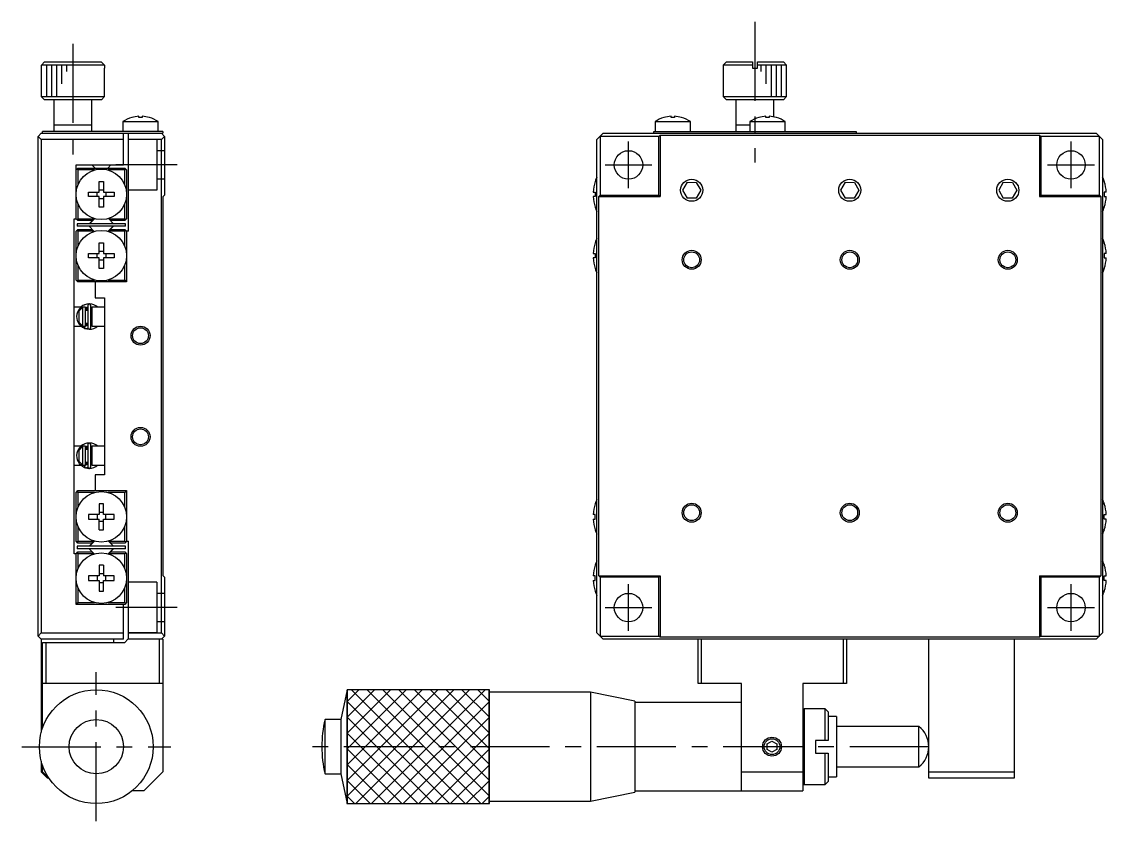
# Model space of a CAD drawing. Extents: x -7 to 400, y 24 to 258.
# Drawn here: x 228.9 to 400.4, y 97.9 to 224.4 of the extents above; entities that cross this region are included whole.
import ezdxf

# ---------------------------------------------------------------- set-up
doc = ezdxf.new("R2010")
doc.units = 0
doc.header["$LTSCALE"] = 10
doc.linetypes.add('CENTER', pattern=[2, 1.25, -0.25, 0.25, -0.25])
doc.linetypes.add('DASHED', pattern=[3.5, 2, -1.5])
doc.layers.get('0').update_dxf_attribs({"linetype": 'CONTINUOUS'})
doc.layers.add('CENTER', color=1, linetype='CENTER')

msp = doc.modelspace()

# ---------------------------------------------------------------- linework, layer by layer
at = {"color": 7, "linetype": 'CONTINUOUS'}
for p, q in [((231.990069, 217.521406), (232.491856, 218.021406)), ((232.491856, 218.021406), (241.45623, 218.021406)), ((241.45623, 218.021406), (241.958017, 217.521406)), ((340.350489, 218.021406), (339.850489, 217.521406)), ((340.350489, 218.021406), (344.450489, 218.021406)), ((344.450489, 218.021406), (344.450489, 217.021406)), ((345.250489, 218.021406), (349.350489, 218.021406)), ((345.250489, 217.021406), (345.250489, 218.021406)), ((349.850489, 217.521406), (349.350489, 218.021406)), ((231.974043, 217.021406), (231.990069, 217.021406)), ((231.974043, 217.021406), (231.974043, 212.521406)), ((231.990069, 217.021406), (231.990069, 217.521406)), ((241.958017, 217.521406), (231.990069, 217.521406)), ((241.958017, 217.521406), (241.958017, 217.021406)), ((241.958017, 217.021406), (241.974043, 217.021406)), ((241.974043, 212.521406), (241.974043, 217.021406)), ((344.450489, 217.521406), (339.850489, 217.521406)), ((339.850489, 217.521406), (339.850489, 212.521406)), ((344.450489, 217.021406), (345.250489, 217.021406)), ((349.850489, 217.521406), (345.250489, 217.521406)), ((349.850489, 212.521406), (349.850489, 217.521406)), ((231.974043, 212.521406), (241.974043, 212.521406)), ((231.974043, 212.521406), (232.474043, 212.021406)), ((241.474043, 212.021406), (232.474043, 212.021406)), ((233.974043, 212.021406), (233.974043, 207.021406)), ((239.974043, 207.021406), (239.974043, 212.021406)), ((241.474043, 212.021406), (241.974043, 212.521406)), ((339.850489, 212.521406), (340.350489, 212.021406)), ((339.850489, 212.521406), (349.850489, 212.521406)), ((349.350489, 212.021406), (340.350489, 212.021406)), ((341.850489, 212.021406), (341.850489, 207.021406)), ((347.850489, 209.313482), (347.850489, 212.021406)), ((349.350489, 212.021406), (349.850489, 212.521406)), ((247.414043, 209.214611), (247.414043, 209.407868)), ((247.934043, 209.407868), (247.934043, 209.214611)), ((331.590489, 209.214611), (331.590489, 209.407868)), ((332.110489, 209.407868), (332.110489, 209.214611)), ((346.590489, 209.214611), (346.590489, 209.407868)), ((347.110489, 209.407868), (347.110489, 209.214611)), ((239.974043, 208.021406), (233.974043, 208.021406)), ((244.874043, 208.563869), (250.474043, 208.563869)), ((244.874043, 208.563869), (244.874043, 207.021406)), ((246.274904, 209.214611), (246.271895, 209.220779)), ((247.934043, 209.214611), (247.414043, 209.214611)), ((249.076191, 209.220779), (249.073182, 209.214611)), ((250.474043, 207.021406), (250.474043, 208.563869)), ((329.050489, 208.563869), (329.050489, 207.021406)), ((329.050489, 208.563869), (334.650489, 208.563869)), ((330.45135, 209.214611), (330.448341, 209.220779)), ((332.110489, 209.214611), (331.590489, 209.214611)), ((333.252637, 209.220779), (333.249628, 209.214611)), ((334.650489, 207.021406), (334.650489, 208.563869)), ((344.050489, 208.021406), (341.850489, 208.021406)), ((344.050489, 208.563869), (344.050489, 207.021406)), ((344.050489, 208.563869), (349.650489, 208.563869)), ((345.45135, 209.214611), (345.448341, 209.220779)), ((347.110489, 209.214611), (346.590489, 209.214611)), ((348.252637, 209.220779), (348.249628, 209.214611)), ((349.650489, 207.021406), (349.650489, 208.563869)), ((231.974043, 206.721406), (231.474043, 206.221406)), ((231.474043, 206.221406), (231.974043, 205.721406)), ((231.474043, 127.221406), (231.474043, 206.221406)), ((231.974043, 206.721406), (251.174043, 206.721406)), ((232.174043, 206.721406), (232.174043, 207.021406)), ((251.174043, 207.021406), (232.174043, 207.021406)), ((244.974043, 201.721406), (244.974043, 206.721406)), ((245.774043, 191.221406), (245.774043, 206.721406)), ((250.974043, 206.721406), (251.474043, 206.221406)), ((251.474043, 206.221406), (250.974043, 205.721406)), ((251.174043, 207.021406), (251.174043, 206.721406)), ((251.474043, 206.221406), (251.474043, 196.921406)), ((320.850489, 206.721406), (319.850489, 205.721406)), ((329.650489, 206.221406), (320.350489, 206.221406)), ((320.350489, 206.221406), (320.350489, 196.921406)), ((320.850489, 206.721406), (398.850489, 206.721406)), ((328.850489, 206.721406), (328.850489, 207.021406)), ((328.850489, 207.021406), (360.850489, 207.021406)), ((329.650489, 206.221406), (329.850489, 206.421406)), ((329.650489, 196.921406), (329.650489, 206.221406)), ((329.850489, 206.421406), (389.850489, 206.421406)), ((329.850489, 206.421406), (329.850489, 196.721406)), ((360.850489, 207.021406), (360.850489, 206.721406)), ((389.850489, 206.421406), (390.050489, 206.221406)), ((389.850489, 206.421406), (389.850489, 196.721406)), ((399.350489, 206.221406), (390.050489, 206.221406)), ((390.050489, 206.221406), (390.050489, 196.921406)), ((399.850489, 205.721406), (398.850489, 206.721406)), ((399.350489, 196.921406), (399.350489, 206.221406)), ((244.974043, 205.721406), (231.974043, 205.721406)), ((231.974043, 205.721406), (231.974043, 127.721406)), ((250.974043, 205.721406), (245.774043, 205.721406)), ((250.974043, 127.721406), (250.974043, 205.721406)), ((319.850489, 127.721406), (319.850489, 205.721406)), ((399.850489, 205.721406), (399.850489, 127.721406)), ((237.474043, 193.221406), (237.474043, 201.721406)), ((237.474043, 201.721406), (244.974043, 201.721406)), ((237.774043, 201.221406), (237.474043, 200.921406)), ((237.624043, 201.071406), (237.774043, 200.921406)), ((237.774043, 201.221406), (245.174043, 201.221406)), ((237.774043, 200.921406), (237.774043, 198.591275)), ((240.388916, 200.921406), (237.774043, 200.921406)), ((239.974043, 201.721406), (240.474043, 201.221406)), ((242.474043, 201.221406), (242.974043, 201.721406)), ((245.174043, 200.921406), (242.55917, 200.921406)), ((245.474043, 200.921406), (245.174043, 201.221406)), ((245.174043, 200.921406), (245.324043, 201.071406)), ((245.174043, 198.591275), (245.174043, 200.921406)), ((245.474043, 200.921406), (245.474043, 193.221406)), ((241.114043, 199.106837), (241.834043, 199.106837)), ((241.114043, 197.431406), (241.114043, 199.106837)), ((241.834043, 199.106837), (241.834043, 197.431406)), ((319.578857, 199.11125), (319.587906, 199.106837)), ((400.122121, 199.11125), (400.113071, 199.106837)), ((239.438612, 196.711406), (239.438612, 197.431406)), ((239.438612, 197.431406), (241.114043, 197.431406)), ((240.786014, 196.711406), (240.786014, 197.431406)), ((241.114043, 197.759435), (241.834043, 197.759435)), ((241.834043, 197.431406), (243.509473, 197.431406)), ((242.162072, 197.431406), (242.162072, 196.711406)), ((243.509473, 197.431406), (243.509473, 196.711406)), ((319.270458, 197.431406), (319.587906, 197.431406)), ((319.587906, 197.431406), (319.587906, 196.711406)), ((334.140151, 198.977891), (333.407172, 197.734478)), ((333.407172, 197.734478), (334.11751, 196.477994)), ((334.140151, 198.977891), (335.583468, 198.964819)), ((336.293805, 197.708334), (335.560826, 196.464922)), ((335.583468, 198.964819), (336.293805, 197.708334)), ((359.140151, 198.977891), (358.407172, 197.734478)), ((358.407172, 197.734478), (359.11751, 196.477994)), ((359.140151, 198.977891), (360.583468, 198.964819)), ((361.293805, 197.708334), (360.560826, 196.464922)), ((360.583468, 198.964819), (361.293805, 197.708334)), ((384.140151, 198.977891), (383.407172, 197.734478)), ((383.407172, 197.734478), (384.11751, 196.477994)), ((384.140151, 198.977891), (385.583468, 198.964819)), ((386.293805, 197.708334), (385.560826, 196.464922)), ((385.583468, 198.964819), (386.293805, 197.708334)), ((400.43052, 197.431406), (400.113071, 197.431406)), ((400.113071, 197.431406), (400.113071, 196.711406)), ((241.114043, 196.711406), (239.438612, 196.711406)), ((241.114043, 195.035976), (241.114043, 196.711406)), ((241.834043, 196.383377), (241.114043, 196.383377)), ((243.509473, 196.711406), (241.834043, 196.711406)), ((241.834043, 196.711406), (241.834043, 195.035976)), ((251.274043, 196.721406), (251.474043, 196.921406)), ((251.274043, 136.721406), (251.274043, 196.721406)), ((319.587906, 196.711406), (319.270458, 196.711406)), ((320.150489, 196.721406), (320.350489, 196.921406)), ((320.150489, 136.721406), (320.150489, 196.721406)), ((320.150489, 196.721406), (329.850489, 196.721406)), ((320.350489, 196.921406), (329.650489, 196.921406)), ((329.850489, 196.721406), (329.650489, 196.921406)), ((335.560826, 196.464922), (334.11751, 196.477994)), ((360.560826, 196.464922), (359.11751, 196.477994)), ((385.560826, 196.464922), (384.11751, 196.477994)), ((389.850489, 196.721406), (390.050489, 196.921406)), ((389.850489, 196.721406), (399.550489, 196.721406)), ((390.050489, 196.921406), (399.350489, 196.921406)), ((399.350489, 196.921406), (399.550489, 196.721406)), ((399.550489, 196.721406), (399.550489, 136.721406)), ((400.113071, 196.711406), (400.43052, 196.711406)), ((237.774043, 195.551538), (237.774043, 193.221406)), ((241.834043, 195.035976), (241.114043, 195.035976)), ((245.174043, 193.221406), (245.174043, 195.551538)), ((319.587906, 195.035976), (319.578857, 195.031562)), ((400.113071, 195.035976), (400.122121, 195.031562)), ((237.174043, 140.221406), (237.174043, 193.221406)), ((237.174043, 193.221406), (237.474043, 193.221406)), ((237.774043, 192.921406), (237.474043, 193.221406)), ((237.774043, 193.221406), (237.624043, 193.071406)), ((237.674043, 192.421406), (237.674043, 192.021406)), ((245.274043, 192.421406), (237.674043, 192.421406)), ((237.774043, 193.221406), (240.264334, 193.221406)), ((239.964334, 192.921406), (237.774043, 192.921406)), ((240.360768, 193.229451), (239.552723, 192.421406)), ((239.623433, 192.421406), (240.415923, 193.213896)), ((239.964334, 192.921406), (240.292746, 193.249818)), ((243.395363, 192.421406), (242.587318, 193.229451)), ((242.65534, 193.249818), (242.983752, 192.921406)), ((242.683752, 193.221406), (245.174043, 193.221406)), ((245.174043, 192.921406), (242.983752, 192.921406)), ((245.324043, 193.071406), (245.174043, 193.221406)), ((245.474043, 193.221406), (245.174043, 192.921406)), ((245.274043, 192.021406), (245.274043, 192.421406)), ((237.474043, 191.221406), (237.774043, 191.521406)), ((237.474043, 183.521406), (237.474043, 191.221406)), ((237.624043, 191.371406), (237.774043, 191.221406)), ((245.274043, 192.021406), (237.674043, 192.021406)), ((237.774043, 191.521406), (239.964334, 191.521406)), ((240.264334, 191.221406), (237.774043, 191.221406)), ((237.774043, 191.221406), (237.774043, 188.891275)), ((239.552723, 192.021406), (240.360768, 191.213361)), ((240.292746, 191.192995), (239.964329, 191.521401)), ((243.324653, 192.021406), (242.532162, 191.228916)), ((242.587318, 191.213361), (243.395363, 192.021406)), ((242.983752, 191.521406), (242.65534, 191.192995)), ((245.174043, 191.221406), (242.683752, 191.221406)), ((242.983752, 191.521406), (245.174043, 191.521406)), ((245.174043, 191.521406), (245.474043, 191.221406)), ((245.174043, 191.221406), (245.324043, 191.371406)), ((245.174043, 188.891275), (245.174043, 191.221406)), ((245.774043, 191.221406), (245.474043, 191.221406)), ((245.474043, 191.221406), (245.474043, 183.221406)), ((241.114043, 189.406837), (241.834043, 189.406837)), ((241.114043, 187.731406), (241.114043, 189.406837)), ((241.834043, 189.406837), (241.834043, 187.731406)), ((319.578857, 189.41125), (319.587906, 189.406837)), ((400.122121, 189.41125), (400.113071, 189.406837)), ((239.438612, 187.731406), (241.114043, 187.731406)), ((239.438612, 187.011406), (239.438612, 187.731406)), ((241.114043, 187.011406), (239.438612, 187.011406)), ((240.786014, 187.011406), (240.786014, 187.731406)), ((241.114043, 188.059435), (241.834043, 188.059435)), ((241.114043, 185.335976), (241.114043, 187.011406)), ((241.834043, 187.731406), (243.509473, 187.731406)), ((241.834043, 187.011406), (241.834043, 185.335976)), ((243.509473, 187.011406), (241.834043, 187.011406)), ((242.162072, 187.731406), (242.162072, 187.011406)), ((243.509473, 187.731406), (243.509473, 187.011406)), ((319.270458, 187.731406), (319.587906, 187.731406)), ((319.587906, 187.011406), (319.270458, 187.011406)), ((319.587906, 187.731406), (319.587906, 187.011406)), ((400.43052, 187.731406), (400.113071, 187.731406)), ((400.113071, 187.731406), (400.113071, 187.011406)), ((400.113071, 187.011406), (400.43052, 187.011406)), ((237.774043, 185.851538), (237.774043, 183.521406)), ((241.834043, 186.683377), (241.114043, 186.683377)), ((241.834043, 185.335976), (241.114043, 185.335976)), ((245.174043, 183.521406), (245.174043, 185.851538)), ((319.587906, 185.335976), (319.578857, 185.331562)), ((400.113071, 185.335976), (400.122121, 185.331562)), ((237.474043, 183.521406), (237.774043, 183.221406)), ((237.774043, 183.521406), (237.624043, 183.371406)), ((237.774043, 183.521406), (240.388916, 183.521406)), ((245.474043, 183.221406), (237.774043, 183.221406)), ((240.474043, 183.221406), (240.474043, 180.721406)), ((242.55917, 183.521406), (245.174043, 183.521406)), ((245.324043, 183.371406), (245.174043, 183.521406)), ((245.174043, 183.221406), (245.474043, 183.521406)), ((240.474043, 180.721406), (241.974043, 180.721406)), ((241.974043, 180.721406), (241.974043, 152.721406)), ((238.223622, 179.221406), (237.174043, 179.221406)), ((237.974043, 178.637921), (238.474043, 179.16709)), ((237.974043, 176.804891), (237.974043, 178.637921)), ((238.974043, 179.221406), (238.474043, 179.221406)), ((238.474043, 179.221406), (238.474043, 176.221406)), ((238.786834, 179.580465), (238.756759, 179.567496)), ((238.780388, 179.576772), (238.777676, 179.576578)), ((238.840061, 179.601148), (238.786534, 179.58106)), ((238.973895, 179.17199), (239.338154, 179.272253)), ((238.974039, 179.171371), (238.974471, 179.171527)), ((238.974043, 176.221406), (238.974043, 179.221406)), ((239.338183, 178.721406), (238.974043, 178.721406)), ((238.974471, 179.171527), (238.987407, 179.175827)), ((238.987407, 179.175827), (239.000546, 179.179469)), ((239.000546, 179.179469), (239.013857, 179.182443)), ((239.013857, 179.182443), (239.027305, 179.18474)), ((239.027305, 179.18474), (239.040855, 179.186353)), ((239.040855, 179.186353), (239.054471, 179.187279)), ((239.054471, 179.187279), (239.06812, 179.187513)), ((239.06812, 179.187513), (239.081764, 179.187055)), ((239.081764, 179.187055), (239.095368, 179.185906)), ((239.095368, 179.185906), (239.108898, 179.18407)), ((239.108898, 179.18407), (239.122316, 179.18155)), ((239.122316, 179.18155), (239.13559, 179.178356)), ((239.13559, 179.178356), (239.148684, 179.174494)), ((239.148684, 179.174494), (239.161565, 179.169976)), ((239.161565, 179.169976), (239.174199, 179.164816)), ((239.174043, 178.721406), (239.174043, 179.165243)), ((239.174199, 179.164816), (239.186555, 179.159026)), ((239.186555, 179.159026), (239.198602, 179.152624)), ((239.198602, 179.152624), (239.210309, 179.145626)), ((239.210309, 179.145626), (239.221647, 179.138053)), ((239.221647, 179.138053), (239.232589, 179.129923)), ((239.232589, 179.129923), (239.243109, 179.12126)), ((239.243109, 179.12126), (239.253179, 179.112086)), ((239.253179, 179.112086), (239.262778, 179.102425)), ((239.262778, 179.102425), (239.271882, 179.092302)), ((239.271882, 179.092302), (239.28047, 179.081743)), ((239.28047, 179.081743), (239.288523, 179.070776)), ((239.288523, 179.070776), (239.296021, 179.059428)), ((239.296021, 179.059428), (239.302949, 179.047728)), ((239.302949, 179.047728), (239.30929, 179.035704)), ((239.30929, 179.035704), (239.31503, 179.023386)), ((239.31503, 179.023386), (239.320158, 179.010805)), ((239.320158, 179.010805), (239.324661, 178.997991)), ((239.324661, 178.997991), (239.32853, 178.984975)), ((239.32853, 178.984975), (239.331757, 178.971787)), ((239.331757, 178.971787), (239.334335, 178.958461)), ((239.334335, 178.958461), (239.336258, 178.945027)), ((239.336258, 178.945027), (239.337523, 178.931517)), ((239.337523, 178.931517), (239.338127, 178.917964)), ((239.338127, 178.917964), (239.338183, 178.912458)), ((239.338183, 179.513015), (239.338183, 175.963015)), ((239.788183, 175.963015), (239.788183, 179.513015)), ((239.974043, 178.721406), (239.788183, 178.721406)), ((239.788233, 179.271931), (240.013256, 179.221773)), ((239.974043, 179.221406), (239.974043, 176.221406)), ((241.974043, 179.221406), (239.974043, 179.221406)), ((238.474043, 176.275723), (237.974043, 176.804891)), ((238.974043, 176.721406), (239.338183, 176.721406)), ((239.174043, 176.310785), (239.174043, 176.721406)), ((239.788183, 176.721406), (239.974043, 176.721406)), ((237.174043, 176.221406), (238.261375, 176.221406)), ((238.474043, 176.221406), (238.974043, 176.221406)), ((238.744579, 175.913948), (238.784985, 175.896353)), ((238.777533, 175.899448), (238.856768, 176.145326)), ((238.784685, 175.910185), (238.784158, 175.904432)), ((238.784158, 175.904432), (238.784227, 175.899995)), ((238.784227, 175.899995), (238.785011, 175.896627)), ((238.785805, 175.917215), (238.784685, 175.910185)), ((238.784921, 175.896195), (238.830384, 175.877853)), ((238.785011, 175.896627), (238.786534, 175.894969)), ((238.787511, 175.925475), (238.785805, 175.917215)), ((238.786534, 175.894969), (238.818179, 175.882509)), ((238.789791, 175.934911), (238.787511, 175.925475)), ((238.79263, 175.945461), (238.789791, 175.934911)), ((238.79601, 175.957053), (238.79263, 175.945461)), ((238.799907, 175.969611), (238.79601, 175.957053)), ((238.804296, 175.983051), (238.799907, 175.969611)), ((238.809148, 175.997284), (238.804296, 175.983051)), ((238.81443, 176.012215), (238.809148, 175.997284)), ((238.820107, 176.027746), (238.81443, 176.012215)), ((238.818179, 175.882509), (238.852177, 175.870994)), ((238.826142, 176.043772), (238.820107, 176.027746)), ((238.832495, 176.060187), (238.826142, 176.043772)), ((238.830384, 175.877853), (239.537335, 175.739062)), ((238.839122, 176.076883), (238.832495, 176.060187)), ((238.845981, 176.093748), (238.839122, 176.076883)), ((238.853025, 176.110669), (238.845981, 176.093748)), ((238.852177, 175.870994), (238.886702, 175.86119)), ((238.860208, 176.127535), (238.853025, 176.110669)), ((238.856768, 176.145326), (238.892653, 176.221436)), ((238.867482, 176.144234), (238.860208, 176.127535)), ((238.874798, 176.160654), (238.867482, 176.144234)), ((238.882108, 176.176686), (238.874798, 176.160654)), ((238.889364, 176.192223), (238.882108, 176.176686)), ((238.886702, 175.86119), (238.921666, 175.853119)), ((238.896517, 176.207163), (238.889364, 176.192223)), ((238.903519, 176.221406), (238.896517, 176.207163)), ((238.921666, 175.853119), (238.956985, 175.846803)), ((238.960003, 176.309475), (238.938168, 176.318888)), ((238.956985, 175.846803), (238.992571, 175.842257)), ((238.980994, 176.302243), (238.974015, 176.304667)), ((238.994056, 176.29827), (238.980994, 176.302243)), ((238.992571, 175.842257), (239.028336, 175.83949)), ((239.007303, 176.294963), (238.994056, 176.29827)), ((239.0207, 176.29233), (239.007303, 176.294963)), ((239.034213, 176.29038), (239.0207, 176.29233)), ((239.028336, 175.83949), (239.064194, 175.83851)), ((239.047806, 176.289117), (239.034213, 176.29038)), ((239.061445, 176.288545), (239.047806, 176.289117)), ((239.075093, 176.288664), (239.061445, 176.288545)), ((239.064194, 175.83851), (239.100055, 175.839318)), ((239.088715, 176.289475), (239.075093, 176.288664)), ((239.102275, 176.290974), (239.088715, 176.289475)), ((239.100055, 175.839318), (239.135831, 175.841914)), ((239.115739, 176.293156), (239.102275, 176.290974)), ((239.129071, 176.296016), (239.115739, 176.293156)), ((239.142238, 176.299545), (239.129071, 176.296016)), ((239.135831, 175.841914), (239.171436, 175.84629)), ((239.155206, 176.303732), (239.142238, 176.299545)), ((239.167943, 176.308565), (239.155206, 176.303732)), ((239.180415, 176.314031), (239.167943, 176.308565)), ((239.171436, 175.84629), (239.206781, 175.852435)), ((239.192593, 176.320115), (239.180415, 176.314031)), ((239.204446, 176.326799), (239.192593, 176.320115)), ((239.215946, 176.334066), (239.204446, 176.326799)), ((239.206781, 175.852435), (239.241779, 175.860335)), ((239.227065, 176.341895), (239.215946, 176.334066)), ((239.237775, 176.350267), (239.227065, 176.341895)), ((239.248052, 176.359159), (239.237775, 176.350267)), ((239.241779, 175.860335), (239.276346, 175.869971)), ((239.257872, 176.368547), (239.248052, 176.359159)), ((239.267211, 176.378408), (239.257872, 176.368547)), ((239.276049, 176.388717), (239.267211, 176.378408)), ((239.284364, 176.399447), (239.276049, 176.388717)), ((239.276346, 175.869971), (239.310395, 175.881319)), ((239.292138, 176.410572), (239.284364, 176.399447)), ((239.299353, 176.422064), (239.292138, 176.410572)), ((239.305993, 176.433896), (239.299353, 176.422064)), ((239.312043, 176.446038), (239.305993, 176.433896)), ((239.310395, 175.881319), (239.343843, 175.894351)), ((239.31749, 176.45846), (239.312043, 176.446038)), ((239.322322, 176.471134), (239.31749, 176.45846)), ((239.326527, 176.484028), (239.322322, 176.471134)), ((239.330097, 176.497112), (239.326527, 176.484028)), ((239.333023, 176.510355), (239.330097, 176.497112)), ((239.335299, 176.523726), (239.333023, 176.510355)), ((239.33692, 176.537192), (239.335299, 176.523726)), ((239.337882, 176.550723), (239.33692, 176.537192)), ((239.338183, 176.563571), (239.337882, 176.550723)), ((239.343843, 175.894351), (239.348384, 175.89627)), ((239.974043, 176.221406), (241.974043, 176.221406)), ((238.223622, 157.221406), (237.174043, 157.221406)), ((237.974043, 156.637921), (238.474043, 157.16709)), ((237.974043, 154.804891), (237.974043, 156.637921)), ((238.974043, 157.221406), (238.474043, 157.221406)), ((238.474043, 157.221406), (238.474043, 154.221406)), ((238.786834, 157.580465), (238.756759, 157.567496)), ((238.780388, 157.576772), (238.777676, 157.576578)), ((238.840061, 157.601148), (238.786534, 157.58106)), ((238.973895, 157.17199), (239.338154, 157.272253)), ((238.974039, 157.171371), (238.974471, 157.171527)), ((238.974043, 154.221406), (238.974043, 157.221406)), ((239.338183, 156.721406), (238.974043, 156.721406)), ((238.974471, 157.171527), (238.987407, 157.175827)), ((238.987407, 157.175827), (239.000546, 157.179469)), ((239.000546, 157.179469), (239.013857, 157.182443)), ((239.013857, 157.182443), (239.027305, 157.18474)), ((239.027305, 157.18474), (239.040855, 157.186353)), ((239.040855, 157.186353), (239.054471, 157.187279)), ((239.054471, 157.187279), (239.06812, 157.187513)), ((239.06812, 157.187513), (239.081764, 157.187055)), ((239.081764, 157.187055), (239.095368, 157.185906)), ((239.095368, 157.185906), (239.108898, 157.18407)), ((239.108898, 157.18407), (239.122316, 157.18155)), ((239.122316, 157.18155), (239.13559, 157.178356)), ((239.13559, 157.178356), (239.148684, 157.174494)), ((239.148684, 157.174494), (239.161565, 157.169976)), ((239.161565, 157.169976), (239.174199, 157.164816)), ((239.174043, 156.721406), (239.174043, 157.165243)), ((239.174199, 157.164816), (239.186555, 157.159026)), ((239.186555, 157.159026), (239.198602, 157.152624)), ((239.198602, 157.152624), (239.210309, 157.145626)), ((239.210309, 157.145626), (239.221647, 157.138053)), ((239.221647, 157.138053), (239.232589, 157.129923)), ((239.232589, 157.129923), (239.243109, 157.12126)), ((239.243109, 157.12126), (239.253179, 157.112086)), ((239.253179, 157.112086), (239.262778, 157.102425)), ((239.262778, 157.102425), (239.271882, 157.092302)), ((239.271882, 157.092302), (239.28047, 157.081743)), ((239.28047, 157.081743), (239.288523, 157.070776)), ((239.288523, 157.070776), (239.296021, 157.059428)), ((239.296021, 157.059428), (239.302949, 157.047728)), ((239.302949, 157.047728), (239.30929, 157.035704)), ((239.30929, 157.035704), (239.31503, 157.023386)), ((239.31503, 157.023386), (239.320158, 157.010805)), ((239.320158, 157.010805), (239.324661, 156.997991)), ((239.324661, 156.997991), (239.32853, 156.984975)), ((239.32853, 156.984975), (239.331757, 156.971787)), ((239.331757, 156.971787), (239.334335, 156.958461)), ((239.334335, 156.958461), (239.336258, 156.945027)), ((239.336258, 156.945027), (239.337523, 156.931517)), ((239.337523, 156.931517), (239.338127, 156.917964)), ((239.338127, 156.917964), (239.338183, 156.912458)), ((239.338183, 157.513015), (239.338183, 153.963015)), ((239.788183, 153.963015), (239.788183, 157.513015)), ((239.974043, 156.721406), (239.788183, 156.721406)), ((239.788233, 157.271931), (240.013256, 157.221773)), ((239.974043, 157.221406), (239.974043, 154.221406)), ((241.974043, 157.221406), (239.974043, 157.221406)), ((238.474043, 154.275723), (237.974043, 154.804891)), ((238.974043, 154.721406), (239.338183, 154.721406)), ((239.174043, 154.310785), (239.174043, 154.721406)), ((239.292138, 154.410572), (239.284364, 154.399447)), ((239.299353, 154.422064), (239.292138, 154.410572)), ((239.305993, 154.433896), (239.299353, 154.422064)), ((239.312043, 154.446038), (239.305993, 154.433896)), ((239.31749, 154.45846), (239.312043, 154.446038)), ((239.322322, 154.471134), (239.31749, 154.45846)), ((239.326527, 154.484028), (239.322322, 154.471134)), ((239.330097, 154.497112), (239.326527, 154.484028)), ((239.333023, 154.510355), (239.330097, 154.497112)), ((239.335299, 154.523726), (239.333023, 154.510355)), ((239.33692, 154.537192), (239.335299, 154.523726)), ((239.337882, 154.550723), (239.33692, 154.537192)), ((239.338183, 154.563571), (239.337882, 154.550723)), ((239.788183, 154.721406), (239.974043, 154.721406)), ((237.174043, 154.221406), (238.261375, 154.221406)), ((238.474043, 154.221406), (238.974043, 154.221406)), ((238.744579, 153.913948), (238.777623, 153.899478)), ((238.777505, 153.899186), (238.830384, 153.877853)), ((238.777533, 153.899448), (238.856768, 154.145326)), ((238.784669, 153.910058), (238.784153, 153.904326)), ((238.784153, 153.904326), (238.784235, 153.899914)), ((238.784235, 153.899914), (238.785022, 153.896602)), ((238.785778, 153.91707), (238.784669, 153.910058)), ((238.785022, 153.896602), (238.786534, 153.894969)), ((238.787475, 153.925315), (238.785778, 153.91707)), ((238.786534, 153.894969), (238.818179, 153.882509)), ((238.789747, 153.93474), (238.787475, 153.925315)), ((238.79258, 153.94528), (238.789747, 153.93474)), ((238.795954, 153.956867), (238.79258, 153.94528)), ((238.799847, 153.969422), (238.795954, 153.956867)), ((238.804233, 153.982863), (238.799847, 153.969422)), ((238.809084, 153.997099), (238.804233, 153.982863)), ((238.814366, 154.012036), (238.809084, 153.997099)), ((238.820044, 154.027574), (238.814366, 154.012036)), ((238.818179, 153.882509), (238.852177, 153.870994)), ((238.826081, 154.04361), (238.820044, 154.027574)), ((238.832436, 154.060037), (238.826081, 154.04361)), ((238.830384, 153.877853), (239.537335, 153.739062)), ((238.839067, 154.076746), (238.832436, 154.060037)), ((238.84593, 154.093625), (238.839067, 154.076746)), ((238.85298, 154.110562), (238.84593, 154.093625)), ((238.852177, 153.870994), (238.886702, 153.86119)), ((238.860169, 154.127444), (238.85298, 154.110562)), ((238.856768, 154.145326), (238.892653, 154.221436)), ((238.867449, 154.144159), (238.860169, 154.127444)), ((238.874772, 154.160595), (238.867449, 154.144159)), ((238.882089, 154.176643), (238.874772, 154.160595)), ((238.889351, 154.192196), (238.882089, 154.176643)), ((238.886702, 153.86119), (238.921666, 153.853119)), ((238.89651, 154.20715), (238.889351, 154.192196)), ((238.903519, 154.221406), (238.89651, 154.20715)), ((238.921666, 153.853119), (238.956985, 153.846803)), ((238.959975, 154.309411), (238.938168, 154.318888)), ((238.956985, 153.846803), (238.992571, 153.842257)), ((238.980994, 154.302243), (238.974015, 154.304667)), ((238.994056, 154.29827), (238.980994, 154.302243)), ((238.992571, 153.842257), (239.028336, 153.83949)), ((239.007303, 154.294963), (238.994056, 154.29827)), ((239.0207, 154.29233), (239.007303, 154.294963)), ((239.034213, 154.29038), (239.0207, 154.29233)), ((239.028336, 153.83949), (239.064194, 153.83851)), ((239.047806, 154.289117), (239.034213, 154.29038)), ((239.061445, 154.288545), (239.047806, 154.289117)), ((239.075093, 154.288664), (239.061445, 154.288545)), ((239.064194, 153.83851), (239.100055, 153.839318)), ((239.088715, 154.289475), (239.075093, 154.288664)), ((239.102275, 154.290974), (239.088715, 154.289475)), ((239.100055, 153.839318), (239.135831, 153.841914)), ((239.115739, 154.293156), (239.102275, 154.290974)), ((239.129071, 154.296016), (239.115739, 154.293156)), ((239.142238, 154.299545), (239.129071, 154.296016)), ((239.135831, 153.841914), (239.171436, 153.84629)), ((239.155206, 154.303732), (239.142238, 154.299545)), ((239.167943, 154.308565), (239.155206, 154.303732)), ((239.180415, 154.314031), (239.167943, 154.308565)), ((239.171436, 153.84629), (239.206781, 153.852435)), ((239.192593, 154.320115), (239.180415, 154.314031)), ((239.204446, 154.326799), (239.192593, 154.320115)), ((239.215946, 154.334066), (239.204446, 154.326799)), ((239.206781, 153.852435), (239.241779, 153.860335)), ((239.227065, 154.341895), (239.215946, 154.334066)), ((239.237775, 154.350267), (239.227065, 154.341895)), ((239.248052, 154.359159), (239.237775, 154.350267)), ((239.241779, 153.860335), (239.276346, 153.869971)), ((239.257872, 154.368547), (239.248052, 154.359159)), ((239.267211, 154.378408), (239.257872, 154.368547)), ((239.276049, 154.388717), (239.267211, 154.378408)), ((239.284364, 154.399447), (239.276049, 154.388717)), ((239.276346, 153.869971), (239.310395, 153.881319)), ((239.310395, 153.881319), (239.343843, 153.894351)), ((239.343843, 153.894351), (239.348384, 153.89627)), ((239.974043, 154.221406), (241.974043, 154.221406)), ((240.474043, 152.721406), (240.474043, 150.221406)), ((241.974043, 152.721406), (240.474043, 152.721406)), ((237.474043, 149.921406), (237.774043, 150.221406)), ((237.474043, 142.221406), (237.474043, 149.921406)), ((237.624043, 150.071406), (237.774043, 149.921406)), ((237.774043, 150.221406), (245.474043, 150.221406)), ((237.774043, 149.921406), (237.774043, 147.591275)), ((240.388916, 149.921406), (237.774043, 149.921406)), ((245.174043, 149.921406), (242.55917, 149.921406)), ((245.174043, 150.221406), (245.474043, 149.921406)), ((245.174043, 149.921406), (245.324043, 150.071406)), ((245.174043, 147.591275), (245.174043, 149.921406)), ((245.474043, 150.221406), (245.474043, 142.221406)), ((241.834043, 148.106837), (241.114043, 148.106837)), ((241.114043, 148.106837), (241.114043, 146.431406)), ((241.834043, 146.431406), (241.834043, 148.106837)), ((319.587906, 148.106837), (319.578857, 148.11125)), ((400.113071, 148.106837), (400.122121, 148.11125)), ((241.114043, 146.431406), (239.438612, 146.431406)), ((239.438612, 146.431406), (239.438612, 145.711406)), ((240.786014, 146.431406), (240.786014, 145.711406)), ((241.834043, 146.759435), (241.114043, 146.759435)), ((243.509473, 146.431406), (241.834043, 146.431406)), ((242.162072, 145.711406), (242.162072, 146.431406)), ((243.509473, 145.711406), (243.509473, 146.431406)), ((319.587906, 146.431406), (319.270458, 146.431406)), ((319.587906, 145.711406), (319.587906, 146.431406)), ((400.113071, 146.431406), (400.43052, 146.431406)), ((400.113071, 145.711406), (400.113071, 146.431406)), ((237.774043, 144.551538), (237.774043, 142.221406)), ((239.438612, 145.711406), (241.114043, 145.711406)), ((241.114043, 144.035976), (241.114043, 145.711406)), ((241.114043, 145.383377), (241.834043, 145.383377)), ((241.834043, 144.035976), (241.834043, 145.711406)), ((241.834043, 145.711406), (243.509473, 145.711406)), ((245.174043, 142.221406), (245.174043, 144.551538)), ((319.270458, 145.711406), (319.587906, 145.711406)), ((400.43052, 145.711406), (400.113071, 145.711406)), ((241.114043, 144.035976), (241.834043, 144.035976)), ((319.578857, 144.031562), (319.587906, 144.035976)), ((400.122121, 144.031562), (400.113071, 144.035976)), ((237.774043, 141.921406), (237.474043, 142.221406)), ((237.774043, 142.221406), (237.624043, 142.071406)), ((237.674043, 141.421406), (237.674043, 141.021406)), ((245.274043, 141.421406), (237.674043, 141.421406)), ((245.274043, 141.021406), (237.674043, 141.021406)), ((237.774043, 142.221406), (240.264334, 142.221406)), ((239.964334, 141.921406), (237.774043, 141.921406)), ((240.360768, 142.229451), (239.552723, 141.421406)), ((239.552723, 141.021406), (240.360768, 140.213361)), ((239.623433, 141.421406), (240.415923, 142.213896)), ((239.964334, 141.921406), (240.292746, 142.249818)), ((243.324653, 141.021406), (242.532162, 140.228916)), ((243.395363, 141.421406), (242.587318, 142.229451)), ((242.587318, 140.213361), (243.395363, 141.021406)), ((242.65534, 142.249818), (242.983752, 141.921406)), ((242.683752, 142.221406), (245.174043, 142.221406)), ((245.174043, 141.921406), (242.983752, 141.921406)), ((245.324043, 142.071406), (245.174043, 142.221406)), ((245.474043, 142.221406), (245.174043, 141.921406)), ((245.274043, 141.021406), (245.274043, 141.421406)), ((245.474043, 142.221406), (245.774043, 142.221406)), ((245.774043, 126.721406), (245.774043, 142.221406)), ((237.474043, 140.221406), (237.174043, 140.221406)), ((237.474043, 140.221406), (237.774043, 140.521406)), ((237.474043, 132.221406), (237.474043, 140.221406)), ((237.624043, 140.371406), (237.774043, 140.221406)), ((237.774043, 140.521406), (239.964334, 140.521406)), ((240.264334, 140.221406), (237.774043, 140.221406)), ((237.774043, 140.221406), (237.774043, 137.891275)), ((240.292746, 140.192995), (239.964329, 140.521401)), ((242.983752, 140.521406), (242.65534, 140.192995)), ((245.174043, 140.221406), (242.683752, 140.221406)), ((242.983752, 140.521406), (245.174043, 140.521406)), ((245.174043, 140.521406), (245.474043, 140.221406)), ((245.174043, 140.221406), (245.324043, 140.371406)), ((245.174043, 137.891275), (245.174043, 140.221406)), ((245.474043, 140.221406), (245.474043, 132.521406)), ((241.834043, 138.406837), (241.114043, 138.406837)), ((241.114043, 138.406837), (241.114043, 136.731406)), ((241.834043, 138.406837), (241.834043, 136.731406)), ((319.587906, 138.406837), (319.578857, 138.41125)), ((400.113071, 138.406837), (400.122121, 138.41125)), ((239.438612, 136.731406), (239.438612, 136.011406)), ((241.114043, 136.731406), (239.438612, 136.731406)), ((239.438612, 136.011406), (241.114043, 136.011406)), ((240.786014, 136.731406), (240.786014, 136.011406)), ((241.834043, 137.059435), (241.114043, 137.059435)), ((241.114043, 136.011406), (241.114043, 134.335976)), ((241.114043, 135.683377), (241.834043, 135.683377)), ((243.509473, 136.731406), (241.834043, 136.731406)), ((241.834043, 136.011406), (243.509473, 136.011406)), ((241.834043, 134.335976), (241.834043, 136.011406)), ((242.162072, 136.011406), (242.162072, 136.731406)), ((243.509473, 136.011406), (243.509473, 136.731406)), ((251.474043, 136.521406), (251.274043, 136.721406)), ((251.474043, 136.521406), (251.474043, 127.221406)), ((319.587906, 136.731406), (319.270458, 136.731406)), ((319.270458, 136.011406), (319.587906, 136.011406)), ((319.587906, 136.011406), (319.587906, 136.731406)), ((320.350489, 136.521406), (320.150489, 136.721406)), ((320.150489, 136.721406), (329.850489, 136.721406)), ((320.350489, 136.521406), (320.350489, 127.221406)), ((329.650489, 136.521406), (320.350489, 136.521406)), ((329.650489, 136.521406), (329.850489, 136.721406)), ((329.650489, 127.221406), (329.650489, 136.521406)), ((329.850489, 136.721406), (329.850489, 127.021406)), ((390.050489, 136.521406), (389.850489, 136.721406)), ((389.850489, 136.721406), (399.550489, 136.721406)), ((389.850489, 136.721406), (389.850489, 127.021406)), ((390.050489, 136.521406), (390.050489, 127.221406)), ((399.350489, 136.521406), (390.050489, 136.521406)), ((399.550489, 136.721406), (399.350489, 136.521406)), ((399.350489, 127.221406), (399.350489, 136.521406)), ((400.113071, 136.731406), (400.43052, 136.731406)), ((400.113071, 136.011406), (400.113071, 136.731406)), ((400.43052, 136.011406), (400.113071, 136.011406)), ((237.774043, 134.851538), (237.774043, 132.521406)), ((241.114043, 134.335976), (241.834043, 134.335976)), ((245.174043, 132.521406), (245.174043, 134.851538)), ((319.578857, 134.331562), (319.587906, 134.335976)), ((400.122121, 134.331562), (400.113071, 134.335976)), ((237.774043, 132.221406), (237.474043, 132.521406)), ((245.174043, 132.221406), (237.474043, 132.221406)), ((237.774043, 132.521406), (237.624043, 132.371406)), ((237.774043, 132.521406), (240.388916, 132.521406)), ((242.55917, 132.521406), (245.174043, 132.521406)), ((244.974043, 126.721406), (244.974043, 132.221406)), ((245.324043, 132.371406), (245.174043, 132.521406)), ((245.474043, 132.521406), (245.174043, 132.221406)), ((231.974043, 127.721406), (231.474043, 127.221406)), ((231.474043, 127.221406), (231.974043, 126.721406)), ((231.974043, 127.721406), (244.974043, 127.721406)), ((245.774043, 127.721406), (250.974043, 127.721406)), ((250.974043, 127.721406), (251.474043, 127.221406)), ((251.474043, 127.221406), (250.974043, 126.721406)), ((319.850489, 127.721406), (320.850489, 126.721406)), ((320.350489, 127.221406), (329.650489, 127.221406)), ((329.850489, 127.021406), (329.650489, 127.221406)), ((389.850489, 127.021406), (329.850489, 127.021406)), ((390.050489, 127.221406), (389.850489, 127.021406)), ((390.050489, 127.221406), (399.350489, 127.221406)), ((398.850489, 126.721406), (399.850489, 127.721406)), ((231.974043, 126.721406), (231.974043, 112.02575)), ((244.974043, 126.721406), (231.974043, 126.721406)), ((232.174043, 112.679446), (232.174043, 126.221406)), ((232.174043, 126.221406), (245.174043, 126.221406)), ((232.674043, 126.221406), (232.674043, 119.721406)), ((243.474043, 126.221406), (243.474043, 126.721406)), ((245.674043, 126.721406), (245.174043, 126.221406)), ((251.174043, 126.721406), (245.674043, 126.721406)), ((250.674043, 119.721406), (250.674043, 126.721406)), ((251.174043, 126.721406), (251.174043, 105.721406)), ((398.850489, 126.721406), (320.850489, 126.721406)), ((335.850489, 119.721406), (335.850489, 126.721406)), ((336.350489, 126.721406), (336.350489, 119.721406)), ((358.850489, 119.721406), (358.850489, 126.721406)), ((359.350489, 126.721406), (359.350489, 119.721406)), ((372.350489, 104.721406), (372.350489, 126.721406)), ((385.850489, 126.721406), (385.850489, 104.721406)), ((251.174043, 119.721406), (232.174043, 119.721406)), ((280.350489, 118.721406), (279.350489, 114.021406)), ((280.350489, 118.721406), (280.350489, 100.721406)), ((302.850489, 118.721406), (280.350489, 118.721406)), ((302.850489, 100.721406), (302.850489, 118.721406)), ((342.750489, 119.721406), (335.850489, 119.721406)), ((342.750489, 102.721406), (342.750489, 119.721406)), ((359.350489, 119.721406), (352.450489, 119.721406)), ((352.450489, 119.721406), (352.450489, 102.721406)), ((318.850489, 118.321406), (302.850489, 118.321406)), ((325.850489, 116.921406), (318.850489, 118.321406)), ((318.850489, 118.321406), (318.850489, 101.121406)), ((325.850489, 116.921406), (325.850489, 102.521406)), ((342.750489, 116.721406), (325.850489, 116.721406)), ((352.650489, 115.721406), (352.450489, 115.521406)), ((355.950489, 115.721406), (352.650489, 115.721406)), ((352.650489, 115.721406), (352.650489, 103.721406)), ((355.950489, 110.721407), (355.950489, 115.721406)), ((356.450489, 115.221406), (355.950489, 115.721406)), ((356.450489, 115.221406), (356.450489, 110.721407)), ((279.350489, 114.021406), (276.850489, 114.021406)), ((276.850489, 105.421406), (276.850489, 114.021406)), ((279.350489, 114.021406), (279.350489, 105.421406)), ((357.750489, 114.471406), (356.450489, 114.471406)), ((357.750489, 114.471406), (357.750489, 104.971406)), ((370.783309, 112.896406), (357.750489, 112.896406)), ((370.783309, 106.546406), (370.783309, 112.896406)), ((346.800489, 110.154419), (347.550489, 110.587432)), ((346.800489, 109.288394), (346.800489, 110.154419)), ((347.550489, 110.587432), (348.300489, 110.154419)), ((348.300489, 110.154419), (348.300489, 109.288394)), ((354.450489, 110.721407), (354.450489, 108.721407)), ((356.450489, 110.721407), (354.450489, 110.721407)), ((347.550489, 108.855381), (346.800489, 109.288394)), ((348.300489, 109.288394), (347.550489, 108.855381)), ((354.450489, 108.721407), (356.450489, 108.721407)), ((355.950489, 103.721406), (355.950489, 108.721407)), ((356.450489, 108.721407), (356.450489, 104.221406)), ((231.974043, 107.417063), (231.974043, 105.721406)), ((232.174043, 105.721406), (232.174043, 106.763366)), ((357.750489, 106.546406), (370.783309, 106.546406)), ((231.974043, 105.721406), (232.974043, 104.721406)), ((232.174043, 105.721406), (233.225085, 104.670364)), ((233.174043, 104.721406), (232.974043, 104.721406)), ((248.174043, 102.721406), (251.174043, 105.721406)), ((276.850489, 105.421406), (279.350489, 105.421406)), ((279.350489, 105.421406), (280.350489, 100.721406)), ((342.750489, 105.721406), (352.450489, 105.721406)), ((356.450489, 104.971406), (357.750489, 104.971406)), ((372.350489, 105.721406), (385.850489, 105.721406)), ((385.850489, 104.721406), (372.350489, 104.721406)), ((352.450489, 103.921406), (352.650489, 103.721406)), ((352.650489, 103.721406), (355.950489, 103.721406)), ((355.950489, 103.721406), (356.450489, 104.221406)), ((248.174043, 102.721406), (246.330897, 102.721406)), ((318.850489, 101.121406), (325.850489, 102.521406)), ((325.850489, 102.721406), (352.450489, 102.721406)), ((280.350489, 100.721406), (302.850489, 100.721406)), ((302.850489, 101.121406), (318.850489, 101.121406))]:
    msp.add_line(p, q, dxfattribs=at)
at = {"color": 3, "linetype": 'CONTINUOUS'}
for p, q in [((232.774043, 217.521406), (232.774043, 212.521406)), ((233.574043, 217.521406), (233.574043, 212.521406)), ((234.374043, 217.521406), (234.374043, 212.521406)), ((235.174043, 217.521406), (235.174043, 214.521406)), ((235.974043, 217.521406), (235.974043, 216.521406)), ((345.850489, 216.521406), (345.850489, 217.521406)), ((346.650489, 214.521406), (346.650489, 217.521406)), ((347.450489, 212.521406), (347.450489, 217.521406)), ((348.250489, 212.521406), (348.250489, 217.521406)), ((349.050489, 212.521406), (349.050489, 217.521406)), ((280.300489, 116.819587), (282.202308, 118.721406)), ((280.300489, 114.319587), (284.702308, 118.721406)), ((280.300489, 111.819587), (287.202308, 118.721406)), ((280.300489, 109.319587), (289.702308, 118.721406)), ((280.300489, 106.819587), (292.202308, 118.721406)), ((280.300489, 104.319587), (294.702308, 118.721406)), ((280.300489, 101.819587), (297.202308, 118.721406)), ((281.016683, 118.721406), (299.016683, 100.721406)), ((281.702308, 100.721406), (299.702308, 118.721406)), ((283.516683, 118.721406), (301.516683, 100.721406)), ((284.202308, 100.721406), (302.202308, 118.721406)), ((286.016683, 118.721406), (302.800489, 101.9376)), ((288.516683, 118.721406), (302.800489, 104.4376)), ((291.016683, 118.721406), (302.800489, 106.9376)), ((293.516683, 118.721406), (302.800489, 109.4376)), ((296.016683, 118.721406), (302.800489, 111.9376)), ((298.516683, 118.721406), (302.800489, 114.4376)), ((301.016683, 118.721406), (302.800489, 116.9376)), ((280.300489, 116.9376), (296.516683, 100.721406)), ((286.702308, 100.721406), (302.800489, 116.819587)), ((280.300489, 114.4376), (294.016683, 100.721406)), ((289.202308, 100.721406), (302.800489, 114.319587)), ((280.300489, 111.9376), (291.516683, 100.721406)), ((291.702308, 100.721406), (302.800489, 111.819587)), ((280.300489, 109.4376), (289.016683, 100.721406)), ((294.202308, 100.721406), (302.800489, 109.319587)), ((280.300489, 106.9376), (286.516683, 100.721406)), ((296.702308, 100.721406), (302.800489, 106.819587)), ((280.300489, 104.4376), (284.016683, 100.721406)), ((299.202308, 100.721406), (302.800489, 104.319587)), ((280.300489, 101.9376), (281.516683, 100.721406)), ((301.702308, 100.721406), (302.800489, 101.819587))]:
    msp.add_line(p, q, dxfattribs=at)
at = {"color": 3, "linetype": 'DASHED'}
for p, q in [((250.274043, 205.721406), (245.774043, 205.721406)), ((250.274043, 205.721406), (250.274043, 197.721406)), ((251.474043, 203.971406), (250.274043, 203.971406)), ((251.474043, 199.471406), (250.274043, 199.471406)), ((250.274043, 197.721406), (245.774043, 197.721406)), ((250.274043, 135.721406), (245.774043, 135.721406)), ((250.274043, 135.721406), (250.274043, 127.721406)), ((251.474043, 133.971406), (250.274043, 133.971406)), ((251.474043, 129.471406), (250.274043, 129.471406)), ((250.274043, 127.721406), (245.774043, 127.721406)), ((302.800489, 118.721406), (280.300489, 118.721406)), ((280.300489, 118.721406), (280.300489, 100.721406)), ((302.800489, 100.721406), (302.800489, 118.721406)), ((280.300489, 100.721406), (302.800489, 100.721406))]:
    msp.add_line(p, q, dxfattribs=at)
at = {"color": 7, "linetype": 'CONTINUOUS'}
for centre, radius in [((324.850489, 201.721406), 2.25), ((394.850489, 201.721406), 2.25), ((241.474043, 197.071406), 4), ((334.850489, 197.721406), 1.75), ((359.850489, 197.721406), 1.75), ((384.850489, 197.721406), 1.75), ((241.474043, 187.371406), 4), ((334.850489, 186.721406), 1.25), ((359.850489, 186.721406), 1.25), ((384.850489, 186.721406), 1.25), ((247.674043, 174.721406), 1.25), ((247.674043, 158.721406), 1.25), ((241.474043, 146.071406), 4), ((334.850489, 146.721406), 1.25), ((359.850489, 146.721406), 1.25), ((384.850489, 146.721406), 1.25), ((241.474043, 136.371406), 4), ((324.850489, 131.721406), 2.25), ((394.850489, 131.721406), 2.25), ((240.674043, 109.721406), 9), ((240.674043, 109.721406), 4.3), ((347.550489, 109.721406), 1.25)]:
    msp.add_circle(centre, radius, dxfattribs=at)
at = {"color": 3, "linetype": 'CONTINUOUS'}
for centre in [(334.850489, 186.721406), (359.850489, 186.721406), (384.850489, 186.721406), (247.674043, 174.721406), (247.674043, 158.721406), (334.850489, 146.721406), (359.850489, 146.721406), (384.850489, 146.721406), (347.550489, 109.721406)]:
    msp.add_circle(centre, 1.5, dxfattribs=at)
at = {"color": 7, "linetype": 'CONTINUOUS'}
for centre, radius, start, end in [((247.674043, 204.421406), 4.993235, 92.984767, 106.272555), ((247.674043, 204.421406), 4.993235, 73.727445, 87.015233), ((331.850489, 204.421406), 4.993235, 92.984767, 106.272555), ((331.850489, 204.421406), 4.993235, 73.727445, 87.015233), ((346.850489, 204.421406), 4.993235, 92.984767, 106.272555), ((346.850489, 204.421406), 4.993235, 73.727445, 87.015233), ((247.674043, 204.421406), 5, 106.285843, 124.055798), ((247.674043, 204.421406), 5, 55.944202, 73.714157), ((331.850489, 204.421406), 5, 106.285843, 124.055798), ((331.850489, 204.421406), 5, 55.944202, 73.714157), ((346.850489, 204.421406), 5, 106.285843, 124.055798), ((346.850489, 204.421406), 5, 55.944202, 73.714157), ((325.750489, 197.071406), 6.490023, 161.722202, 176.820185), ((325.750489, 197.071406), 6.5, 155.188368, 161.710277), ((393.950489, 197.071406), 6.5, 18.289723, 24.811632), ((393.950489, 197.071406), 6.490023, 3.179815, 18.277798), ((325.750489, 197.071406), 6.490023, 183.179815, 198.277798), ((393.950489, 197.071406), 6.490023, 341.722202, 356.820185), ((325.750489, 197.071406), 6.5, 198.289723, 204.811632), ((393.950489, 197.071406), 6.5, 335.188368, 341.710277), ((325.750489, 187.371406), 6.490023, 161.722202, 176.820185), ((325.750489, 187.371406), 6.5, 155.188368, 161.710277), ((393.950489, 187.371406), 6.5, 18.289723, 24.811632), ((393.950489, 187.371406), 6.490023, 3.179815, 18.277798), ((325.750489, 187.371406), 6.490023, 183.179815, 198.277798), ((393.950489, 187.371406), 6.490023, 341.722202, 356.820185), ((325.750489, 187.371406), 6.5, 198.289723, 204.811632), ((393.950489, 187.371406), 6.5, 335.188368, 341.710277), ((239.563543, 177.737854), 1.999327, 90.741807, 247.135723), ((239.563183, 179.513015), 0.225, 0, 180), ((239.564515, 177.741964), 1.995137, 47.867527, 89.351237), ((239.563183, 175.963015), 0.225, 180, 0), ((239.561519, 177.742654), 2.003836, 270.662863, 310.593187), ((239.563543, 155.737854), 1.999327, 90.741807, 247.135723), ((239.563183, 157.513015), 0.225, 0, 180), ((239.564515, 155.741964), 1.995137, 47.867527, 89.351237), ((239.563183, 153.963015), 0.225, 180, 0), ((239.561519, 155.742654), 2.003836, 270.662863, 310.593187), ((325.750489, 146.071406), 6.490023, 161.722202, 176.820185), ((325.750489, 146.071406), 6.5, 155.188368, 161.710277), ((393.950489, 146.071406), 6.5, 18.289723, 24.811632), ((393.950489, 146.071406), 6.490023, 3.179815, 18.277798), ((325.750489, 146.071406), 6.490023, 183.179815, 198.277798), ((393.950489, 146.071406), 6.490023, 341.722202, 356.820185), ((325.750489, 146.071406), 6.5, 198.289723, 204.811632), ((393.950489, 146.071406), 6.5, 335.188368, 341.710277), ((325.750489, 136.371406), 6.5, 155.188368, 161.710277), ((393.950489, 136.371406), 6.5, 18.289723, 24.811632), ((325.750489, 136.371406), 6.490023, 161.722202, 176.820185), ((393.950489, 136.371406), 6.490023, 3.179815, 18.277798), ((325.750489, 136.371406), 6.490023, 183.179815, 198.277798), ((393.950489, 136.371406), 6.490023, 341.722202, 356.820185), ((325.750489, 136.371406), 6.5, 198.289723, 204.811632), ((393.950489, 136.371406), 6.5, 335.188368, 341.710277), ((295.090489, 109.721406), 18.74, 166.734971, 193.265029), ((368.350333, 109.721406), 4, 307.462651, 52.537349)]:
    msp.add_arc(centre, radius, start, end, dxfattribs=at)
at = {"layer": 'CENTER', "color": 1, "linetype": 'CENTER'}
for p, q in [((344.850489, 224.371406), (344.850489, 202.121406)), ((236.974043, 220.871406), (236.974043, 201.721406)), ((324.850489, 198.021406), (324.850489, 205.421406)), ((394.850489, 198.021406), (394.850489, 205.421406)), ((253.474043, 201.721406), (243.774043, 201.721406)), ((321.150489, 201.721406), (328.550489, 201.721406)), ((391.150489, 201.721406), (398.550489, 201.721406)), ((324.850489, 128.021406), (324.850489, 135.421406)), ((394.850489, 128.021406), (394.850489, 135.421406)), ((253.474043, 131.721406), (243.774043, 131.721406)), ((321.150489, 131.721406), (328.550489, 131.721406)), ((391.150489, 131.721406), (398.550489, 131.721406)), ((240.674043, 97.921406), (240.674043, 121.521406)), ((228.874043, 109.721406), (252.474043, 109.721406)), ((372.350489, 109.721406), (274.140504, 109.721406))]:
    msp.add_line(p, q, dxfattribs=at)

doc.saveas('drawing.dxf')
